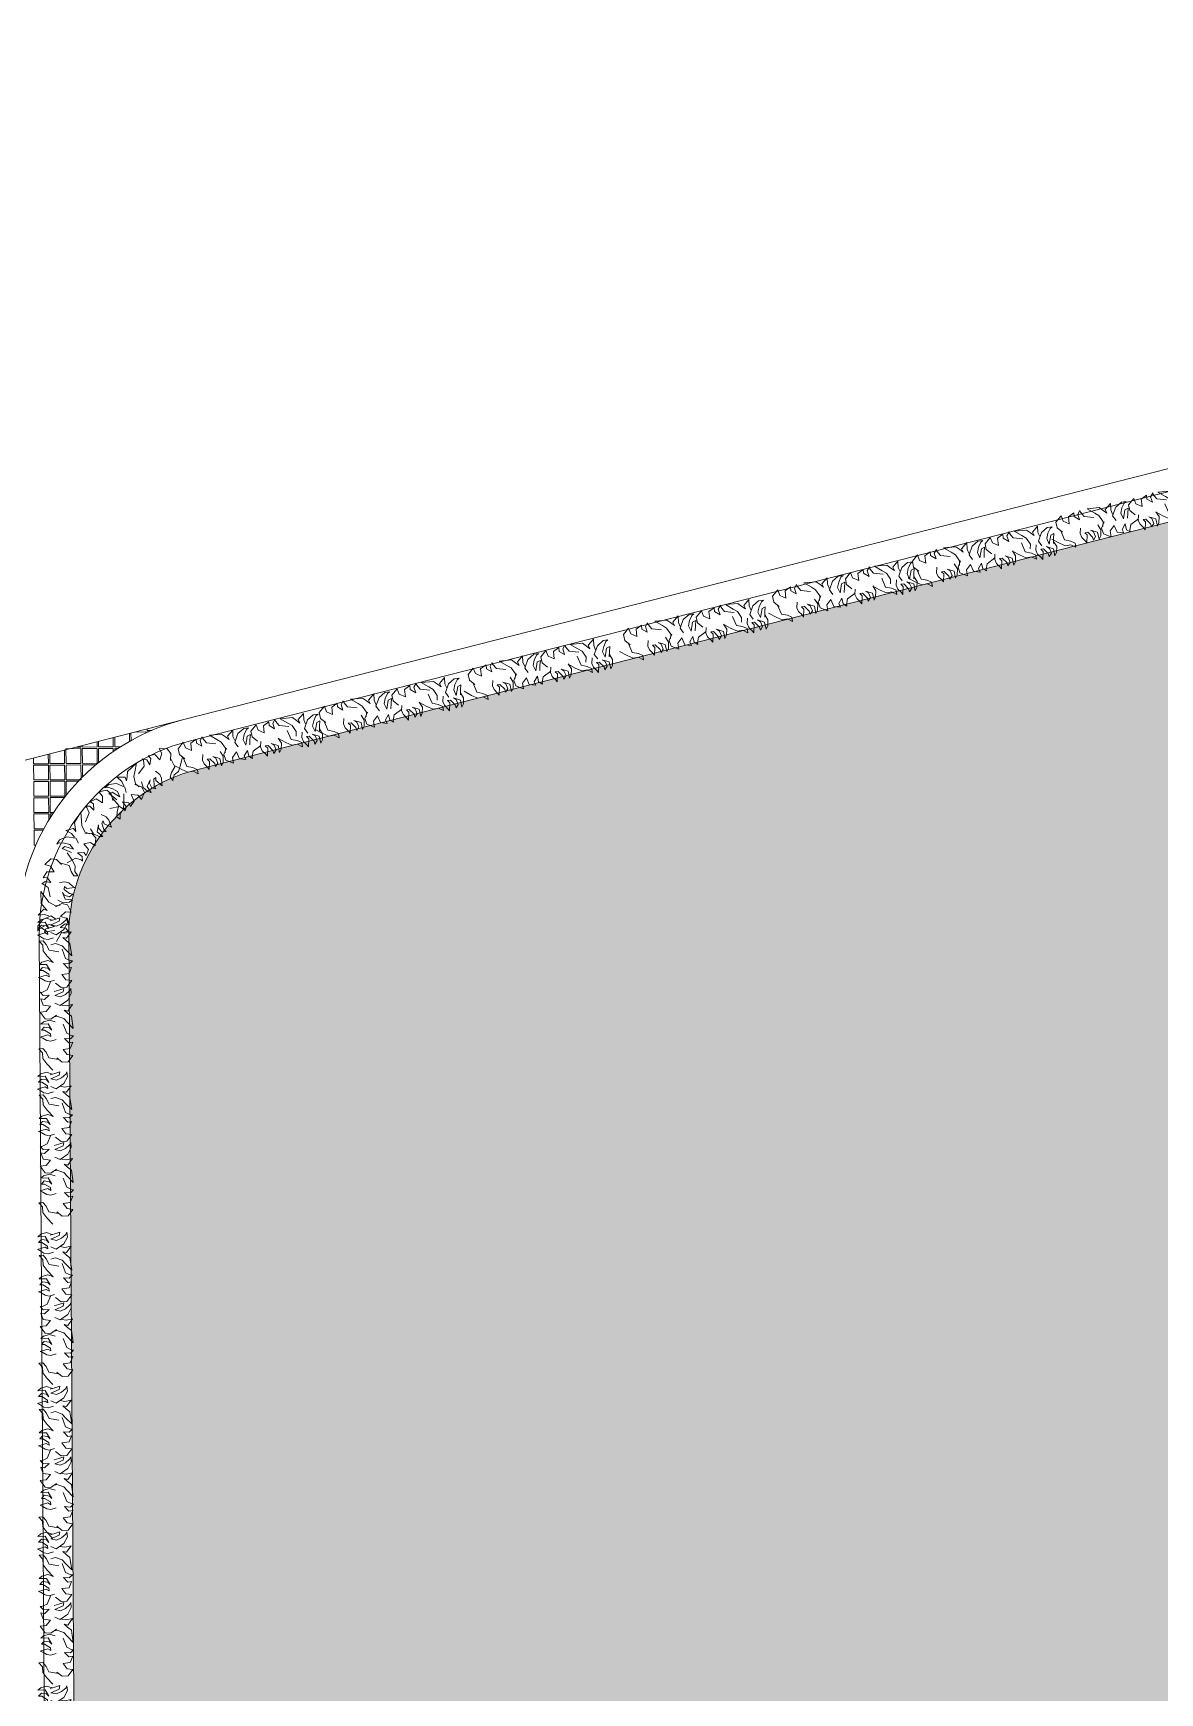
# Model space of a CAD drawing. Header units: millimetres. Extents: x -225363 to 347188, y -782467 to 813415.
# Drawn here: x 19693 to 27312, y 23910 to 35129 of the extents above; entities that cross this region are included whole.
import ezdxf

# ---------------------------------------------------------------- set-up
doc = ezdxf.new("R2010")
doc.units = ezdxf.units.MM
doc.layers.add('Xref SCN', color=8, linetype='Continuous', lineweight=0)
pattern_1 = [(197, (-1424125.8, -442865.07), (-126.479246, -237.872866), [95.25, -285.75]), (287, (-1424185.26, -442833.45), (237.872866, -126.479246), [95.25, -285.75])]

# ---------------------------------------------------------------- blocks, each defined once
blk = doc.blocks.new('tre')
at = {"layer": 'Xref SCN', "ltscale": 100}
for points in [[(220, 3680), (-60, 3640), (-140, 3480), (-230, 3370), (-350, 3380), (-240, 3500), (-230, 3660), (-110, 3810), (60, 3990)], [(350, 2660), (450, 2920), (600, 2990), (650, 2990), (560, 3080), (390, 3070), (520, 3200), (630, 3180), (560, 3360), (350, 3390), (470, 3540), (640, 3560), (500, 3750), (330, 3760), (170, 3640)], [(150, 3110), (0, 3160), (-120, 3140), (-240, 3070), (-310, 3040), (-90, 2970), (-10, 3020), (-20, 2940), (-190, 2840), (-280, 2840), (-200, 2750), (-50, 2770), (20, 2840), (-90, 2660), (-300, 2670), (-220, 2600), (-50, 2550), (110, 2600)], [(-30, 1420), (-130, 1680), (-280, 1750), (-330, 1750), (-240, 1840), (-70, 1830), (-200, 1960), (-310, 1940), (-240, 2120), (-30, 2150), (-150, 2300), (-320, 2320), (-180, 2510), (-10, 2520), (150, 2400)], [(300, 2110), (430, 2130), (610, 2090), (480, 2280), (370, 2260), (470, 2340), (580, 2430), (640, 2780), (460, 2600), (360, 2500), (160, 2430), (30, 2470)], [(70, 1720), (210, 1680), (350, 1630), (330, 1730), (90, 1840), (260, 1870), (400, 1800), (520, 1700), (550, 1630), (570, 1770), (470, 1970), (250, 2120), (100, 2060)], [(80, 1390), (-70, 1440), (-190, 1420), (-310, 1350), (-380, 1320), (-160, 1250), (-80, 1300), (-90, 1220), (-260, 1120), (-350, 1120), (-270, 1030), (-120, 1050), (-50, 1120), (-160, 940), (-370, 950), (-290, 880), (-120, 830), (40, 880)], [(290, 500), (390, 760), (540, 830), (590, 830), (500, 920), (330, 910), (460, 1040), (570, 1020), (500, 1200), (290, 1230), (410, 1380), (580, 1400), (440, 1590), (270, 1600), (110, 1480)], [(190, 570), (-90, 530), (-170, 370), (-260, 260), (-380, 270), (-270, 390), (-260, 550), (-140, 700), (30, 880)], [(230, 10), (360, 30), (540, -10), (410, 180), (300, 160), (400, 240), (510, 330), (570, 680), (390, 500), (290, 400), (90, 330), (-40, 370)], [(30, 170), (-120, 220), (-240, 200), (-360, 130), (-430, 100), (-210, 30), (-130, 80), (-140, 0), (-310, -100), (-400, -100), (-320, -190), (-170, -170), (-100, -100), (-210, -280), (-420, -270), (-340, -340), (-170, -390), (-10, -340)], [(-70, -320), (70, -360), (210, -410), (190, -310), (-50, -200), (120, -170), (260, -240), (380, -340), (410, -410), (430, -270), (330, -70), (110, 80), (-40, 20)]]:
    blk.add_lwpolyline(points, dxfattribs=at)
blk = doc.blocks.new('A$Cf999fc33')
at = {"layer": 'Xref SCN', "ltscale": 100}
for points in [[(74, 192), (73, 226), (70, 261), (91, 250), (102, 190), (119, 226), (111, 262), (96, 295), (81, 306), (114, 302), (154, 268), (175, 209), (153, 179)], [(176, 221), (188, 250), (189, 293), (225, 252), (214, 229), (238, 247), (265, 266), (347, 259), (296, 229), (268, 212), (240, 171), (242, 139)], [(303, 201), (368, 208), (393, 238), (396, 249), (411, 224), (399, 186), (436, 208), (437, 234), (474, 207), (469, 158), (510, 177), (524, 214), (559, 171), (551, 132), (515, 103)], [(0, 187), (53, 149), (60, 111), (57, 100), (83, 115), (91, 154), (113, 117), (102, 93), (146, 98), (165, 144), (193, 108), (187, 69), (238, 89), (251, 127), (233, 170)], [(394, 129), (396, 92), (385, 66), (362, 43), (351, 29), (348, 83), (364, 98), (345, 100), (313, 68), (307, 47), (292, 71), (305, 104), (325, 115), (278, 101), (268, 53), (256, 75), (255, 116), (276, 150)], [(527, 112), (502, 51), (461, 42), (430, 28), (426, 0), (459, 18), (496, 11), (537, 29), (588, 57)]]:
    blk.add_lwpolyline(points, dxfattribs=at)
blk = doc.blocks.new('A$C997e597b')
at = {"layer": 'Xref SCN'}
blk.add_lwpolyline([(12531, 23564), (17023, 24714)], dxfattribs=at)
at = {"layer": 'Xref SCN', "ltscale": 3}
for points in [[(16547, 24592), (16547, 24529), (16447, 24529), (16447, 24567)], [(16595, 24530), (16557, 24529), (16557, 24595)], [(16656, 24620), (16657, 24567)], [(16667, 24572), (16666, 24623)], [(16695, 24630), (16766, 24631), (16766, 24623)], [(16807, 24641), (16776, 24641), (16776, 24651)], [(16776, 24628), (16776, 24631), (16784, 24631)], [(16876, 24677), (16876, 24669)], [(16107, 24480), (16108, 24416), (16008, 24416), (16008, 24454)], [(16217, 24508), (16218, 24417), (16118, 24417), (16117, 24482)], [(16327, 24536), (16327, 24528), (16294, 24528)], [(16437, 24564), (16437, 24529), (16337, 24528), (16337, 24539)], [(16448, 24424), (16447, 24519), (16547, 24519), (16547, 24499)], [(16557, 24505), (16557, 24519), (16579, 24520)], [(16338, 24326), (16338, 24408), (16429, 24409)], [(16229, 24205), (16229, 24297), (16311, 24298)], [(16143, 24087), (16120, 24087), (16119, 24187), (16215, 24187)], [(16077, 23976), (16011, 23976), (16010, 24076), (16110, 24076), (16110, 24035)], [(16120, 24051), (16120, 24077), (16136, 24077)], [(16023, 23866), (16012, 23866), (16011, 23966), (16071, 23966)]]:
    blk.add_lwpolyline(points, dxfattribs=at)
for points in [[(16327, 24518), (16328, 24418), (16228, 24417), (16227, 24517)], [(16437, 24519), (16438, 24419), (16338, 24418), (16337, 24518)], [(16108, 24406), (16109, 24306), (16009, 24306), (16008, 24406)], [(16218, 24407), (16219, 24307), (16119, 24307), (16118, 24407)], [(16328, 24408), (16329, 24308), (16229, 24307), (16228, 24407)], [(16109, 24296), (16109, 24196), (16009, 24196), (16009, 24296)], [(16219, 24297), (16219, 24197), (16119, 24197), (16119, 24297)], [(16109, 24186), (16110, 24086), (16010, 24086), (16009, 24186)]]:
    blk.add_lwpolyline(points, close=True, dxfattribs=at)
blk = doc.blocks.new('Xref SCN')
at = {"layer": 'Xref SCN', "ltscale": 3}
h = blk.add_hatch(dxfattribs=at)
h.set_pattern_fill('CROSS', color=256, scale=30, angle=197)
h.set_pattern_definition(pattern_1)
edge = h.paths.add_edge_path()
edge.add_arc((2267, -6083), 1150, 110.6378, 180.3856)
edge.add_line((1117, -6091), (1124, -7115))
edge.add_arc((2274, -7108), 1150, 180.3856, 270.3856)
edge.add_line((2282, -8258), (21550, -8128))
edge.add_arc((21542, -6978), 1150, 270.3853, 360.4402)
edge.add_line((22692, -6969), (22692, -2096))
edge.add_arc((21542, -2105), 1150, 0.4404, 90.3856)
edge.add_line((21534, -955), (6082, -1059))
edge.add_arc((6090, -2209), 1150, 90.3854, 160.1332)
edge.add_arc((-24, 0), 5350, 290.6378, 340.1333, ccw=False)
edge = h.paths.add_edge_path()
edge.add_arc((21542, 18280), 1150, 0.4403, 104.3699, ccw=False)
edge.add_line((22692, 18289), (22692, 2404))
edge.add_arc((21542, 2395), 1150, -89.6144, 0.4403, ccw=False)
edge.add_line((21550, 1245), (6067, 1141))
edge.add_arc((6059, 2291), 1150, 200.6378, 270.3855, ccw=False)
edge.add_arc((-24, 0), 5350, 20.6378, 28.5953)
edge.add_arc((5234, 2862), 637, 160.1438, 208.3076, ccw=False)
edge.add_arc((7788, 2340), 3238, 44.3307, 166.8197, ccw=False)
edge.add_arc((13743, 8158), 5087, 224.3307, 255.0649)
edge.add_arc((13751, 8259), 5187, 255.2685, 275.8245)
edge.add_arc((13743, 8158), 5087, 276.028, 352.804)
edge.add_arc((13366, 8136), 5459, 353.5222, 372.9617)
edge.add_arc((13743, 8158), 5087, 13.6798, 75.7266)
edge.add_arc((16202, 17226), 4310, 184.5429, 253.7688, ccw=False)
edge.add_arc((12055, 16896), 150, 104.4177, 184.1801, ccw=False)
edge.add_line((12018, 17041), (21257, 19394))
h = blk.add_hatch(dxfattribs=at)
h.set_pattern_fill('CROSS', color=256, scale=30, angle=197)
h.set_pattern_definition(pattern_1)
edge = h.paths.add_edge_path()
edge.add_line((10158, 16567), (1851, 14451))
edge.add_arc((2137, 13337), 1150, 104.3699, 180.3856)
edge.add_line((987, 13330), (1035, 6105))
edge.add_arc((2185, 6113), 1150, 180.3856, 250.1333)
edge.add_arc((-24, 0), 5350, 54.441, 70.1333, ccw=False)
edge.add_arc((3168, 4686), 343, 256.3943, 333.3422)
edge.add_arc((7788, 2340), 4838, 44.3307, 153.0645, ccw=False)
edge.add_arc((13743, 8158), 3487, 224.3307, 435.8788)
edge.add_arc((16213, 17237), 5923, 187.7159, 254.1381, ccw=False)
edge.add_arc((10542, 16468), 200, 187.6327, 187.7159, ccw=False)
edge.add_arc((10195, 16422), 150, 7.6327, 104.1621)
edge = h.paths.add_edge_path()
edge.add_arc((-13758, 9268), 1150, 104.3599, 180.4403)
edge.add_line((-14908, 9259), (-14908, 2149))
edge.add_arc((-13758, 2158), 1150, 180.4403, 270.3856)
edge.add_line((-13750, 1008), (-6129, 1059))
edge.add_arc((-6137, 2209), 1150, 270.3859, 340.1337)
edge.add_arc((-24, 0), 5350, 110.6378, 160.1333, ccw=False)
edge.add_arc((-2315, 6083), 1150, 290.6378, 360.3856)
edge.add_line((-1165, 6091), (-1206, 12195))
edge.add_arc((-2356, 12187), 1150, 0.3856, 104.3599)
edge.add_line((-2641, 13301), (-14043, 10382))
edge = h.paths.add_edge_path()
edge.add_line((-13750, -8365), (-2218, -8288))
edge.add_arc((-2226, -7138), 1150, 270.3861, 360.3861)
edge.add_line((-1076, -7130), (-1082, -6105))
edge.add_arc((-2232, -6113), 1150, 0.3856, 70.1333)
edge.add_arc((-24, 0), 5350, 200.6378, 250.1333, ccw=False)
edge.add_arc((-6106, -2291), 1150, 20.6378, 90.3856)
edge.add_line((-6114, -1141), (-13766, -1192))
edge.add_arc((-13758, -2342), 1150, 90.3861, 180.441)
edge.add_line((-14908, -2351), (-14908, -7224))
edge.add_arc((-13758, -7215), 1150, 180.4404, 270.3856)
edge.add_arc((-13748, -8715), 350, 90.3818, 90.3856, ccw=False)
at = {"layer": 'Xref SCN'}
blk.add_lwpolyline([(10072, 16907), (1765, 14791, 0.344453), (637, 13327), (685, 6103, 0.314089), (1676, 4702, -0.071325), (2928, 4035, 0.381424), (3787, 4374, -0.513517), (10998, 5476, 1.320626), (14685, 11878, -0.297964), (10691, 16488, 0.448964), (10071, 16906)], format="xyb", dxfattribs=at)
for points in [[(10109, 16761), (1802, 14645, 0.344434), (787, 13328), (835, 6104, 0.314089), (1727, 4843, -0.07023), (2999, 4170, 0.371266), (3654, 4442, -0.513536), (11106, 5581, 1.321036), (14646, 11733, -0.298077), (10542, 16468, 0.448231)], [(10158, 16567), (1851, 14451, 0.344404), (987, 13330), (1035, 6105, 0.314089), (1795, 5032, -0.068578), (3088, 4352, 0.348961), (3475, 4532, -0.513565), (11249, 5721, 1.321614), (14594, 11539, -0.298219), (10344, 16441, -0.000363), (10344, 16442, 0.447999)]]:
    blk.add_lwpolyline(points, format="xyb", close=True, dxfattribs=at)
blk.add_lwpolyline([(-2728, 13640), (1765, 14791)], dxfattribs=at)
at = {"layer": 'Xref SCN', "yscale": 0.2340913466629827, "zscale": 0.2340913466629827}
for p, xscale, rotation in [((8541, 16240), 0.2340913466629827, 105.0902255866757), ((7570, 15976), 0.2340913466629827, 105.0902255866757), ((6625, 15739), 0.2340913466629827, 105.0902255866757), ((5617, 15480), 0.2340913466629827, 105.0902255866757), ((4566, 15211), 0.2340913466629827, 105.0902255866757), ((3559, 14953), 0.2340913466629827, 105.0902255866757), ((2605, 14709), 0.2340913466629827, 105.0902255866757), ((876, 13355), -0.2340913466629827, 179.2799666287764), ((876, 12314), -0.2340913466629827, 179.2799666287764), ((876, 11230), -0.2340913466629827, 179.2799666287764), ((876, 10189), -0.2340913466629827, 179.2799666287764), ((876, 9204), -0.2340913466629827, 179.2799666287764), ((876, 8164), -0.2340913466629827, 179.2799666287764)]:
    blk.add_blockref('tre', p, dxfattribs=dict(at, xscale=xscale, rotation=rotation))
at = {"layer": 'Xref SCN', "ltscale": 3}
blk.add_blockref('A$C997e597b', (-15259, -9924), dxfattribs=at)
at = {"layer": 'Xref SCN', "ltscale": 100}
for p, rotation in [((1404, 14064), 47.77857302173319), ((1142, 13738), 62.99223266284363), ((1090, 13309), 95.5918482590752)]:
    blk.add_blockref('A$Cf999fc33', p, dxfattribs=dict(at, rotation=rotation))

msp = doc.modelspace()

# ---------------------------------------------------------------- block references
msp.add_blockref('Xref SCN', (18946.5, 15699))

doc.saveas('drawing.dxf')
